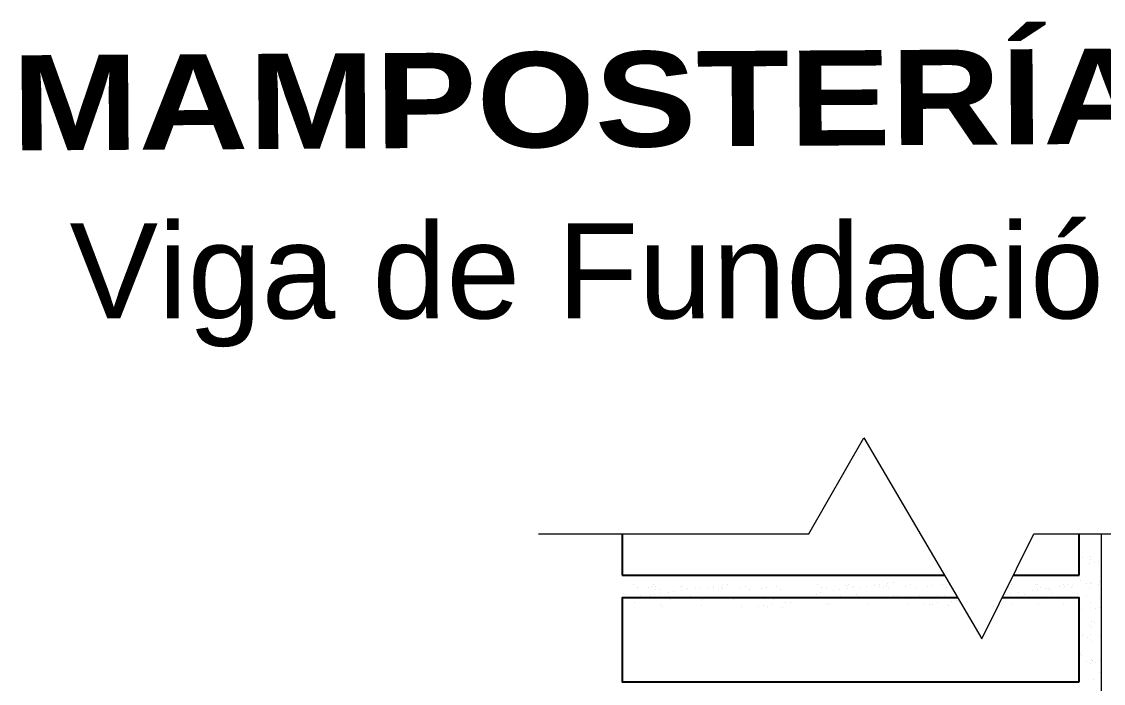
# Model space of a CAD drawing. Header units: millimetres. Extents: x 141 to 859, y -33 to 129.
# Drawn here: x 217.485 to 220.327, y 71.93 to 73.669 of the extents above; entities that cross this region are included whole.
import ezdxf

# ---------------------------------------------------------------- set-up
doc = ezdxf.new("R2010")
doc.units = ezdxf.units.MM
doc.header["$LTSCALE"] = 0.1
doc.header["$MEASUREMENT"] = 0
doc.layers.add('00-COTAS', color=1, linetype='Continuous', lineweight=9)
doc.layers.add('referencias', color=1, linetype='Continuous', lineweight=5)
for name, color, linetype in [('AUXILIAR', 1, 'Continuous'), ('hach', 1, 'Continuous'), ('ROTULO', 5, 'Continuous')]:
    doc.layers.add(name, color=color, linetype=linetype)
doc.styles.add('Afro', font='arial.ttf', dxfattribs={"height": 0.2})
doc.styles.add('ARIAL', font='arial.ttf', dxfattribs={"height": 0.18})

msp = doc.modelspace()

# ---------------------------------------------------------------- linework, layer by layer
at = {"color": 1}
for p, q in [((219.0626, 72.3233), (219.0626, 72.2147)), ((220.2626, 72.2147), (220.2626, 72.3233)), ((219.0626, 72.2147), (219.909, 72.2147)), ((220.0901, 72.2147), (220.2626, 72.2147))]:
    msp.add_line(p, q, dxfattribs=at)
for points in [[(219.9442, 72.1547), (219.0626, 72.1547), (219.0626, 71.9347), (220.2626, 71.9347)], [(220.2626, 71.9347), (220.2626, 72.1547), (220.0606, 72.1547)]]:
    msp.add_lwpolyline(points, dxfattribs=at)
at = {"layer": '00-COTAS'}
msp.add_line((220.3221, 71.2793), (220.3221, 72.3233), dxfattribs=at)
at = {"layer": 'AUXILIAR', "color": 6, "lineweight": 18}
msp.add_lwpolyline([(218.8423, 72.3233), (219.5524, 72.3233), (219.6971, 72.5752), (220.0076, 72.0469), (220.1436, 72.3233), (221.3049, 72.3233)], dxfattribs=at)
at = {"layer": 'hach', "linetype": 'Continuous'}
for p, q in [((220.2707, 72.2597), (220.2707, 72.2597)), ((220.292, 72.2562), (220.292, 72.2562)), ((220.2921, 72.2626), (220.2921, 72.2626)), ((220.3031, 72.2491), (220.3031, 72.2491)), ((220.3148, 72.2511), (220.3148, 72.2511)), ((220.3224, 72.2687), (220.3224, 72.2687)), ((220.2906, 72.2444), (220.2906, 72.2444)), ((219.145, 72.1905), (219.145, 72.1905)), ((219.3388, 72.1897), (219.3388, 72.1897)), ((219.5744, 72.1888), (219.5744, 72.1888)), ((219.6565, 72.189), (219.6565, 72.189)), ((219.7386, 72.1891), (219.7386, 72.1891)), ((219.7603, 72.1925), (219.7603, 72.1925)), ((219.774, 72.1944), (219.774, 72.1944)), ((219.8207, 72.1893), (219.8207, 72.1893)), ((219.9028, 72.1894), (219.9028, 72.1894)), ((220.0846, 72.1904), (220.0846, 72.1904)), ((220.1491, 72.1899), (220.1491, 72.1899)), ((220.1536, 72.1913), (220.1536, 72.1913)), ((220.221, 72.191), (220.221, 72.191)), ((220.2312, 72.19), (220.2312, 72.19)), ((220.2667, 72.1995), (220.2667, 72.1995)), ((220.2813, 72.1929), (220.2813, 72.1929)), ((220.2922, 72.1936), (220.2922, 72.1936)), ((220.295, 72.1947), (220.295, 72.1947)), ((220.3132, 72.1902), (220.3132, 72.1902)), ((220.3164, 72.1975), (220.3164, 72.1975)), ((219.0658, 72.1673), (219.0658, 72.1673)), ((219.0706, 72.1629), (219.0706, 72.1629)), ((219.0923, 72.1887), (219.0923, 72.1887)), ((219.1034, 72.1816), (219.1034, 72.1816)), ((219.1307, 72.182), (219.1307, 72.182)), ((219.1376, 72.1604), (219.1376, 72.1604)), ((219.1393, 72.1842), (219.1393, 72.1842)), ((219.1474, 72.1645), (219.1474, 72.1645)), ((219.1474, 72.1645), (219.1474, 72.1645)), ((219.1499, 72.186), (219.1499, 72.186)), ((219.1504, 72.1771), (219.1504, 72.1771)), ((219.1611, 72.1663), (219.1611, 72.1663)), ((219.163, 72.177), (219.163, 72.177)), ((219.1832, 72.1692), (219.1832, 72.1692)), ((219.1969, 72.171), (219.1969, 72.171)), ((219.2169, 72.1835), (219.2169, 72.1835)), ((219.2183, 72.1739), (219.2183, 72.1739)), ((219.2214, 72.1843), (219.2214, 72.1843)), ((219.2325, 72.1773), (219.2325, 72.1773)), ((219.2342, 72.1796), (219.2342, 72.1796)), ((219.2541, 72.1786), (219.2541, 72.1786)), ((219.2679, 72.1804), (219.2679, 72.1804)), ((219.2893, 72.1832), (219.2893, 72.1832)), ((219.3032, 72.1804), (219.3032, 72.1804)), ((219.3034, 72.1845), (219.3034, 72.1845)), ((219.3146, 72.1774), (219.3146, 72.1774)), ((219.3224, 72.1826), (219.3224, 72.1826)), ((219.3251, 72.1879), (219.3251, 72.1879)), ((219.3272, 72.1782), (219.3272, 72.1782)), ((219.3706, 72.1801), (219.3706, 72.1801)), ((219.3855, 72.1846), (219.3855, 72.1846)), ((219.3967, 72.1776), (219.3967, 72.1776)), ((219.4294, 72.1803), (219.4294, 72.1803)), ((219.4418, 72.1827), (219.4418, 72.1827)), ((219.4676, 72.1848), (219.4676, 72.1848)), ((219.4787, 72.1777), (219.4787, 72.1777)), ((219.5728, 72.165), (219.5728, 72.165)), ((219.5825, 72.1692), (219.5825, 72.1692)), ((219.5855, 72.1817), (219.5855, 72.1817)), ((219.5981, 72.1816), (219.5981, 72.1816)), ((219.6183, 72.1739), (219.6183, 72.1739)), ((219.6321, 72.1757), (219.6321, 72.1757)), ((219.652, 72.1882), (219.652, 72.1882)), ((219.6535, 72.1785), (219.6535, 72.1785)), ((219.6676, 72.1819), (219.6676, 72.1819)), ((219.6693, 72.1842), (219.6693, 72.1842)), ((219.6783, 72.1641), (219.6783, 72.1641)), ((219.6893, 72.1832), (219.6893, 72.1832)), ((219.703, 72.185), (219.703, 72.185)), ((219.7244, 72.1878), (219.7244, 72.1878)), ((219.7383, 72.1851), (219.7383, 72.1851)), ((219.7497, 72.182), (219.7497, 72.182)), ((219.7575, 72.1872), (219.7575, 72.1872)), ((219.7624, 72.1828), (219.7624, 72.1828)), ((219.774, 72.1604), (219.774, 72.1604)), ((219.7853, 72.1618), (219.7853, 72.1618)), ((219.8058, 72.1848), (219.8058, 72.1848)), ((219.8318, 72.1822), (219.8318, 72.1822)), ((219.843, 72.1612), (219.843, 72.1612)), ((219.8646, 72.1849), (219.8646, 72.1849)), ((219.877, 72.1873), (219.877, 72.1873)), ((219.8908, 72.1609), (219.8908, 72.1609)), ((219.9104, 72.1609), (219.9104, 72.1609)), ((219.9139, 72.1823), (219.9139, 72.1823)), ((220.0684, 72.1649), (220.0684, 72.1649)), ((220.0781, 72.1826), (220.0781, 72.1826)), ((220.0821, 72.1667), (220.0821, 72.1667)), ((220.1035, 72.1695), (220.1035, 72.1695)), ((220.1181, 72.164), (220.1181, 72.164)), ((220.1394, 72.1742), (220.1394, 72.1742)), ((220.1531, 72.176), (220.1531, 72.176)), ((220.1602, 72.1828), (220.1602, 72.1828)), ((220.1745, 72.1788), (220.1745, 72.1788)), ((220.1826, 72.1808), (220.1826, 72.1808)), ((220.1874, 72.1763), (220.1874, 72.1763)), ((220.1893, 72.1666), (220.1893, 72.1666)), ((220.2103, 72.1835), (220.2103, 72.1835)), ((220.224, 72.1854), (220.224, 72.1854)), ((220.2423, 72.1829), (220.2423, 72.1829)), ((220.2455, 72.1882), (220.2455, 72.1882)), ((220.2583, 72.1675), (220.2583, 72.1675)), ((220.2896, 72.1784), (220.2896, 72.1784)), ((219.0764, 72.1552), (219.0764, 72.1552)), ((219.0901, 72.157), (219.0901, 72.157)), ((219.0935, 72.1419), (219.0935, 72.1419)), ((219.0952, 72.1547), (219.0952, 72.1547)), ((219.1116, 72.1598), (219.1116, 72.1598)), ((219.1435, 72.1561), (219.1435, 72.1561)), ((219.1639, 72.1363), (219.1639, 72.1363)), ((219.1664, 72.1572), (219.1664, 72.1572)), ((219.1687, 72.1319), (219.1687, 72.1319)), ((219.1904, 72.1516), (219.1904, 72.1516)), ((219.2002, 72.1535), (219.2002, 72.1535)), ((219.2431, 72.1595), (219.2431, 72.1595)), ((219.248, 72.155), (219.248, 72.155)), ((219.2676, 72.1532), (219.2676, 72.1532)), ((219.2709, 72.134), (219.2709, 72.134)), ((219.2725, 72.1518), (219.2725, 72.1518)), ((219.3388, 72.1557), (219.3388, 72.1557)), ((219.3502, 72.1572), (219.3502, 72.1572)), ((219.3546, 72.1519), (219.3546, 72.1519)), ((219.3764, 72.1331), (219.3764, 72.1331)), ((219.4078, 72.1566), (219.4078, 72.1566)), ((219.4204, 72.1322), (219.4204, 72.1322)), ((219.4341, 72.134), (219.4341, 72.134)), ((219.4367, 72.1521), (219.4367, 72.1521)), ((219.4435, 72.1319), (219.4435, 72.1319)), ((219.4555, 72.1368), (219.4555, 72.1368)), ((219.4556, 72.1562), (219.4556, 72.1562)), ((219.4605, 72.1518), (219.4605, 72.1518)), ((219.4753, 72.1563), (219.4753, 72.1563)), ((219.4913, 72.1416), (219.4913, 72.1416)), ((219.505, 72.1434), (219.505, 72.1434)), ((219.599, 72.141), (219.599, 72.141)), ((219.6039, 72.1365), (219.6039, 72.1365)), ((219.6255, 72.1562), (219.6255, 72.1562)), ((219.6354, 72.1581), (219.6354, 72.1581)), ((219.6831, 72.1597), (219.6831, 72.1597)), ((219.7028, 72.1578), (219.7028, 72.1578)), ((219.7061, 72.1386), (219.7061, 72.1386)), ((219.7076, 72.1564), (219.7076, 72.1564)), ((219.7897, 72.1565), (219.7897, 72.1565)), ((219.8116, 72.1377), (219.8116, 72.1377)), ((219.8555, 72.1368), (219.8555, 72.1368)), ((219.8692, 72.1386), (219.8692, 72.1386)), ((219.8718, 72.1567), (219.8718, 72.1567)), ((219.8786, 72.1365), (219.8786, 72.1365)), ((219.8907, 72.1415), (219.8907, 72.1415)), ((219.8957, 72.1564), (219.8957, 72.1564)), ((219.9186, 72.1354), (219.9186, 72.1354)), ((219.9265, 72.1462), (219.9265, 72.1462)), ((219.9402, 72.148), (219.9402, 72.148)), ((220.0863, 72.1396), (220.0863, 72.1396)), ((220.1033, 72.1576), (220.1033, 72.1576)), ((220.1082, 72.1532), (220.1082, 72.1532)), ((220.1181, 72.1571), (220.1181, 72.1571)), ((220.1553, 72.1405), (220.1553, 72.1405)), ((220.2002, 72.1573), (220.2002, 72.1573)), ((220.2104, 72.1553), (220.2104, 72.1553)), ((220.2227, 72.1402), (220.2227, 72.1402)), ((220.2823, 72.1574), (220.2823, 72.1574)), ((220.2939, 72.1428), (220.2939, 72.1428)), ((220.3158, 72.1544), (220.3158, 72.1544)), ((220.3207, 72.1499), (220.3207, 72.1499)), ((219.4834, 72.1308), (219.4834, 72.1308)), ((220.2636, 72.1169), (220.2636, 72.1169)), ((220.2644, 72.1058), (220.2644, 72.1058)), ((220.2698, 72.1231), (220.2698, 72.1231)), ((220.3056, 72.1278), (220.3056, 72.1278)), ((220.3193, 72.1296), (220.3193, 72.1296)), ((220.2906, 72.0818), (220.2906, 72.0818)), ((220.2955, 72.0773), (220.2955, 72.0773)), ((220.2956, 72.092), (220.2956, 72.092)), ((220.3036, 72.0914), (220.3036, 72.0914)), ((220.2726, 72.0552), (220.2726, 72.0552)), ((220.2737, 72.058), (220.2737, 72.058)), ((220.2848, 72.0509), (220.2848, 72.0509)), ((220.2941, 72.0581), (220.2941, 72.0581)), ((220.3184, 72.0563), (220.3184, 72.0563)), ((220.2972, 72.0412), (220.2972, 72.0412)), ((220.2632, 72.0151), (220.2632, 72.0151)), ((220.2654, 72.0091), (220.2654, 72.0091)), ((220.2703, 72.0047), (220.2703, 72.0047)), ((220.295, 71.992), (220.295, 71.992)), ((220.2969, 71.9902), (220.2969, 71.9902)), ((220.2989, 71.9904), (220.2989, 71.9904)), ((220.3184, 71.993), (220.3184, 71.993)), ((220.2649, 71.9643), (220.2649, 71.9643)), ((220.2832, 71.9884), (220.2832, 71.9884)), ((220.2932, 71.9836), (220.2932, 71.9836)), ((220.3061, 71.9849), (220.3061, 71.9849)), ((220.2641, 71.9593), (220.2641, 71.9593)), ((220.3005, 71.9396), (220.3005, 71.9396)), ((220.3194, 71.9596), (220.3194, 71.9596))]:
    msp.add_line(p, q, dxfattribs=at)

# ---------------------------------------------------------------- texts
at = {"layer": 'referencias', "insert": (217.6102, 73.1388), "char_height": 0.25, "width": 8.422895, "attachment_point": 1, "style": 'ARIAL'}
msp.add_mtext('Viga de Fundación y Pilotín', dxfattribs=at)
at = {"layer": 'ROTULO', "color": 7, "linetype": 'Continuous', "insert": (219.7603, 73.4669, -10.2721), "char_height": 0.25, "width": 4.467791, "attachment_point": 5, "rotation": 0.3481, "style": 'Afro'}
msp.add_mtext('\\pxqc;{\\fArial Black|b1|i0|c0|p34;MAMPOSTERÍA \\fArial|b0|i0|c0|p34;\\C256; \\fSwis721 BdOul BT|b1|i0|c0|p82;\\C7;0.30 mts}', dxfattribs=at)

doc.saveas('drawing.dxf')
